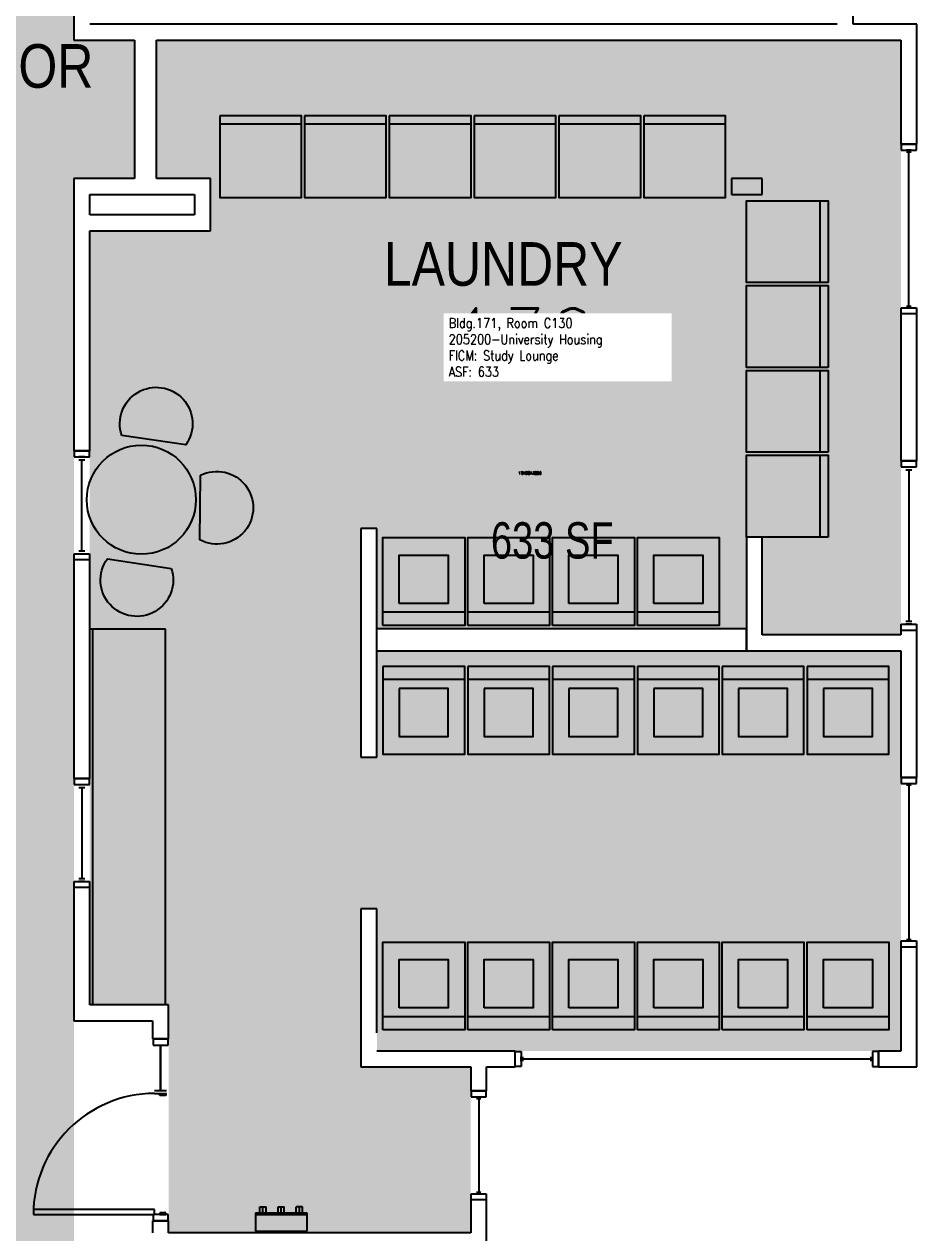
# Model space of a CAD drawing. Header units: inches. Extents: x 56 to 3925, y -1092 to 1472.
# Drawn here: x 2386.9 to 2681.5, y 444.5 to 843.5 of the extents above; entities that cross this region are included whole.
import ezdxf
from ezdxf.enums import TextEntityAlignment as Align

# ---------------------------------------------------------------- set-up
doc = ezdxf.new("R2010")
doc.units = ezdxf.units.IN
doc.header["$LTSCALE"] = 192
doc.header["$MEASUREMENT"] = 0
doc.header["$PDMODE"] = 1
doc.layers.get('0').update_dxf_attribs({"plot": 0})
doc.layers.get('DEFPOINTS').update_dxf_attribs({"color": 40})
for name, color, linetype in [('A-AREA-IDEN', 1, 'Continuous'), ('A-DOOR', 2, 'Continuous'), ('A-GLAZ', 1, 'Continuous'), ('A-IDEN-RNUM', 7, 'Continuous'), ('A-IDEN-SNUM', 4, 'Continuous'), ('A-IDEN-VNUM', 4, 'Continuous'), ('A-MISC', 5, 'Continuous'), ('A-WALL', 5, 'Continuous'), ('AREA-TEXT', 3, 'Continuous'), ('Rooms-Category-Color', 7, 'Continuous'), ('Rooms-College-Color', 7, 'Continuous'), ('Rooms-Department-Color', 7, 'Continuous'), ('Rooms-Division-Color', 7, 'Continuous'), ('Rooms-Information', 7, 'Continuous')]:
    doc.layers.add(name, color=color, linetype=linetype)
doc.styles.add('AREA', font='arial.ttf', dxfattribs={"width": 0.75, "height": 12})
doc.styles.add('ROOMSNUMBER', font='txt.shx', dxfattribs={"height": 0.03})
doc.styles.add('ROOMVNUMBER', font='simplex.shx', dxfattribs={"width": 0.85})
doc.styles.get("Standard").update_dxf_attribs({"font": 'ARIALN.TTF'})

# ---------------------------------------------------------------- blocks, each defined once
blk = doc.blocks.new('VendingSoap')
at = {"layer": 'A-MISC'}
for p, q in [((1.5, 6), (1.5, 8)), ((1.5, 8), (3.5, 8)), ((2.5, 6), (2.5, 8)), ((3.5, 6), (3.5, 8)), ((7.5, 6), (7.5, 8)), ((7.5, 8), (9.5, 8)), ((8.5, 6), (8.5, 8)), ((9.5, 6), (9.5, 8)), ((13.5, 6), (13.5, 8)), ((15.5, 8), (13.5, 8)), ((14.5, 6), (14.5, 8)), ((15.5, 6), (15.5, 8)), ((0, 6), (0, 0)), ((0, 6), (17, 6)), ((0, 5.5), (17, 5.5)), ((17, 6), (17, 0)), ((0, 0), (17, 0))]:
    blk.add_line(p, q, dxfattribs=at)
blk = doc.blocks.new('I_APPL_MISC_DRYER 28X26_P')
at = {"color": 2, "linetype": 'ByBlock', "lineweight": -2}
blk.add_line((0.1, -0.5), (0.1, 0.5), dxfattribs=at)
blk.add_lwpolyline([(0, -0.5), (1, -0.5), (1, 0.5), (0, 0.5)], close=True, dxfattribs=at)
at = {"layer": 'DEFPOINTS', "color": 2, "linetype": 'ByBlock', "lineweight": -2}
for p in [(0, 0.5), (0, -0.5)]:
    blk.add_point(p, dxfattribs=at)
blk = doc.blocks.new('APPL_MISC_WASHER 26X26_P')
at = {"color": 2, "linetype": 'ByBlock', "lineweight": -2}
blk.add_line((0.15, -0.5), (0.15, 0.5), dxfattribs=at)
for points in [[(0, 0.5), (1, 0.5), (1, -0.5), (0, -0.5)], [(0.25, 0.3), (0.8, 0.3), (0.8, -0.3), (0.25, -0.3)]]:
    blk.add_lwpolyline(points, close=True, dxfattribs=at)
at = {"layer": 'DEFPOINTS', "color": 2, "linetype": 'ByBlock', "lineweight": -2}
for p in [(0, 0.5), (0, -0.5)]:
    blk.add_point(p, dxfattribs=at)

msp = doc.modelspace()

# ---------------------------------------------------------------- hatches: boundary and pattern name
at = {"layer": 'Rooms-Category-Color', "true_color": 0xadadad}
msp.add_hatch(color=253, dxfattribs=at).paths.add_polyline_path([(2280.86, 187.89), (2285.45, 192.48), (2286.69, 191.24), (2320.1, 224.65), (2316.13, 228.62), (2323.65, 236.14), (2323.65, 807.29), (2298.65, 807.29), (2298.65, 889.62), (2323.65, 889.62), (2323.65, 932.39), (2328.92, 932.39), (2328.92, 944.39), (2323.65, 944.39), (2323.65, 979.01), (2327.17, 979.01), (2327.17, 985.51), (2325.17, 985.51), (2325.17, 993.01), (2328.92, 993.01), (2328.92, 1032.14), (2325.17, 1032.14), (2325.17, 1109.63), (2428.66, 1109.63), (2428.66, 1032.14), (2396.8, 1032.14), (2396.8, 1020.14), (2401.17, 1020.14), (2401.17, 985.51), (2399.17, 985.51), (2399.17, 979.01), (2397.42, 979.01), (2397.42, 932.39), (2403.3, 932.39), (2403.3, 838.26), (2423.3, 838.26), (2423.3, 792.52), (2403.3, 792.52), (2403.3, 202.67), (2372.69, 172.06), (2368.53, 176.22), (2359.61, 167.29), (2363.76, 163.14), (2339.28, 138.65), (2336.36, 141.57), (2331.77, 136.97)])
at = {"layer": 'Rooms-Category-Color', "true_color": 0x728ef3}
msp.add_hatch(color=171, dxfattribs=at).paths.add_polyline_path([(2503.3, 551.51), (2498.05, 551.51), (2498.05, 499.26), (2534.3, 499.26), (2534.3, 444.51), (2434.55, 444.51), (2434.55, 519.76), (2408.55, 519.76), (2408.55, 775.27), (2448.41, 775.27), (2448.41, 792.52), (2430.55, 792.52), (2430.55, 838.26), (2676.3, 838.26), (2676.3, 641.89), (2630.55, 641.89), (2630.55, 674.2), (2625.3, 674.2), (2625.3, 643.89), (2503.3, 643.89), (2503.3, 677.03), (2498.05, 677.03), (2498.05, 601.51), (2503.3, 601.51), (2503.3, 636.64), (2676.3, 636.64), (2676.3, 504.51), (2503.3, 504.51)])
at = {"layer": 'Rooms-College-Color', "true_color": 0xadadad}
for points in [[(2280.86, 187.89), (2285.45, 192.48), (2286.69, 191.24), (2320.1, 224.65), (2316.13, 228.62), (2323.65, 236.14), (2323.65, 807.29), (2298.65, 807.29), (2298.65, 889.62), (2323.65, 889.62), (2323.65, 932.39), (2328.92, 932.39), (2328.92, 944.39), (2323.65, 944.39), (2323.65, 979.01), (2327.17, 979.01), (2327.17, 985.51), (2325.17, 985.51), (2325.17, 993.01), (2328.92, 993.01), (2328.92, 1032.14), (2325.17, 1032.14), (2325.17, 1109.63), (2428.66, 1109.63), (2428.66, 1032.14), (2396.8, 1032.14), (2396.8, 1020.14), (2401.17, 1020.14), (2401.17, 985.51), (2399.17, 985.51), (2399.17, 979.01), (2397.42, 979.01), (2397.42, 932.39), (2403.3, 932.39), (2403.3, 838.26), (2423.3, 838.26), (2423.3, 792.52), (2403.3, 792.52), (2403.3, 202.67), (2372.69, 172.06), (2368.53, 176.22), (2359.61, 167.29), (2363.76, 163.14), (2339.28, 138.65), (2336.36, 141.57), (2331.77, 136.97)], [(2503.3, 551.51), (2498.05, 551.51), (2498.05, 499.26), (2534.3, 499.26), (2534.3, 444.51), (2434.55, 444.51), (2434.55, 519.76), (2408.55, 519.76), (2408.55, 775.27), (2448.41, 775.27), (2448.41, 792.52), (2430.55, 792.52), (2430.55, 838.26), (2676.3, 838.26), (2676.3, 641.89), (2630.55, 641.89), (2630.55, 674.2), (2625.3, 674.2), (2625.3, 643.89), (2503.3, 643.89), (2503.3, 677.03), (2498.05, 677.03), (2498.05, 601.51), (2503.3, 601.51), (2503.3, 636.64), (2676.3, 636.64), (2676.3, 504.51), (2503.3, 504.51)]]:
    msp.add_hatch(color=253, dxfattribs=at).paths.add_polyline_path(points)
at = {"layer": 'Rooms-Department-Color', "true_color": 0xacacac}
msp.add_hatch(color=253, dxfattribs=at).paths.add_polyline_path([(2280.86, 187.89), (2285.45, 192.48), (2286.69, 191.24), (2320.1, 224.65), (2316.13, 228.62), (2323.65, 236.14), (2323.65, 807.29), (2298.65, 807.29), (2298.65, 889.62), (2323.65, 889.62), (2323.65, 932.39), (2328.92, 932.39), (2328.92, 944.39), (2323.65, 944.39), (2323.65, 979.01), (2327.17, 979.01), (2327.17, 985.51), (2325.17, 985.51), (2325.17, 993.01), (2328.92, 993.01), (2328.92, 1032.14), (2325.17, 1032.14), (2325.17, 1109.63), (2428.66, 1109.63), (2428.66, 1032.14), (2396.8, 1032.14), (2396.8, 1020.14), (2401.17, 1020.14), (2401.17, 985.51), (2399.17, 985.51), (2399.17, 979.01), (2397.42, 979.01), (2397.42, 932.39), (2403.3, 932.39), (2403.3, 838.26), (2423.3, 838.26), (2423.3, 792.52), (2403.3, 792.52), (2403.3, 202.67), (2372.69, 172.06), (2368.53, 176.22), (2359.61, 167.29), (2363.76, 163.14), (2339.28, 138.65), (2336.36, 141.57), (2331.77, 136.97)])
at = {"layer": 'Rooms-Department-Color', "true_color": 0x604aed}
msp.add_hatch(color=173, dxfattribs=at).paths.add_polyline_path([(2503.3, 551.51), (2498.05, 551.51), (2498.05, 499.26), (2534.3, 499.26), (2534.3, 444.51), (2434.55, 444.51), (2434.55, 519.76), (2408.55, 519.76), (2408.55, 775.27), (2448.41, 775.27), (2448.41, 792.52), (2430.55, 792.52), (2430.55, 838.26), (2676.3, 838.26), (2676.3, 641.89), (2630.55, 641.89), (2630.55, 674.2), (2625.3, 674.2), (2625.3, 643.89), (2503.3, 643.89), (2503.3, 677.03), (2498.05, 677.03), (2498.05, 601.51), (2503.3, 601.51), (2503.3, 636.64), (2676.3, 636.64), (2676.3, 504.51), (2503.3, 504.51)])
at = {"layer": 'Rooms-Division-Color', "true_color": 0xadadad}
msp.add_hatch(color=253, dxfattribs=at).paths.add_polyline_path([(2280.86, 187.89), (2285.45, 192.48), (2286.69, 191.24), (2320.1, 224.65), (2316.13, 228.62), (2323.65, 236.14), (2323.65, 807.29), (2298.65, 807.29), (2298.65, 889.62), (2323.65, 889.62), (2323.65, 932.39), (2328.92, 932.39), (2328.92, 944.39), (2323.65, 944.39), (2323.65, 979.01), (2327.17, 979.01), (2327.17, 985.51), (2325.17, 985.51), (2325.17, 993.01), (2328.92, 993.01), (2328.92, 1032.14), (2325.17, 1032.14), (2325.17, 1109.63), (2428.66, 1109.63), (2428.66, 1032.14), (2396.8, 1032.14), (2396.8, 1020.14), (2401.17, 1020.14), (2401.17, 985.51), (2399.17, 985.51), (2399.17, 979.01), (2397.42, 979.01), (2397.42, 932.39), (2403.3, 932.39), (2403.3, 838.26), (2423.3, 838.26), (2423.3, 792.52), (2403.3, 792.52), (2403.3, 202.67), (2372.69, 172.06), (2368.53, 176.22), (2359.61, 167.29), (2363.76, 163.14), (2339.28, 138.65), (2336.36, 141.57), (2331.77, 136.97)])
at = {"layer": 'Rooms-Division-Color', "true_color": 0x604aed}
msp.add_hatch(color=173, dxfattribs=at).paths.add_polyline_path([(2503.3, 551.51), (2498.05, 551.51), (2498.05, 499.26), (2534.3, 499.26), (2534.3, 444.51), (2434.55, 444.51), (2434.55, 519.76), (2408.55, 519.76), (2408.55, 775.27), (2448.41, 775.27), (2448.41, 792.52), (2430.55, 792.52), (2430.55, 838.26), (2676.3, 838.26), (2676.3, 641.89), (2630.55, 641.89), (2630.55, 674.2), (2625.3, 674.2), (2625.3, 643.89), (2503.3, 643.89), (2503.3, 677.03), (2498.05, 677.03), (2498.05, 601.51), (2503.3, 601.51), (2503.3, 636.64), (2676.3, 636.64), (2676.3, 504.51), (2503.3, 504.51)])

# ---------------------------------------------------------------- linework, layer by layer
at = {"layer": 'A-DOOR'}
for p, q in [((2431.67, 489.89), (2431.67, 490.51)), ((2431.67, 490.51), (2433.67, 490.51)), ((2433.67, 489.89), (2431.67, 489.89)), ((2433.67, 490.51), (2433.67, 489.89)), ((2429.92, 452.26), (2389.92, 452.26)), ((2389.92, 452.26), (2389.92, 450.51)), ((2429.92, 450.51), (2429.92, 452.26)), ((2433.67, 451.14), (2431.67, 451.14)), ((2431.67, 451.14), (2431.67, 450.51)), ((2433.67, 450.51), (2433.67, 451.14)), ((2389.92, 450.51), (2429.92, 450.51)), ((2431.67, 450.51), (2433.67, 450.51))]:
    msp.add_line(p, q, dxfattribs=at)
msp.add_arc((2429.92, 450.51), 40, 90, 180, dxfattribs=at)
at = {"layer": 'A-GLAZ'}
for p, q in [((2681.42, 803.91), (2676.42, 803.91)), ((2676.42, 803.91), (2676.42, 801.91)), ((2681.42, 801.91), (2681.42, 803.91)), ((2676.42, 801.91), (2681.42, 801.91)), ((2679.67, 801.91), (2678.17, 801.91)), ((2678.17, 801.41), (2679.67, 801.41)), ((2678.92, 750.41), (2678.92, 801.41)), ((2678.17, 750.41), (2679.67, 750.41)), ((2676.42, 747.91), (2676.42, 749.91)), ((2676.42, 749.91), (2681.42, 749.91)), ((2681.42, 747.91), (2676.42, 747.91)), ((2678.17, 749.91), (2679.67, 749.91)), ((2681.42, 749.91), (2681.42, 747.91)), ((2408.42, 702.67), (2403.42, 702.67)), ((2403.42, 702.67), (2403.42, 700.67)), ((2408.42, 700.67), (2408.42, 702.67)), ((2403.42, 700.67), (2408.42, 700.67)), ((2406.92, 700.67), (2404.92, 700.67)), ((2404.92, 699.67), (2406.92, 699.67)), ((2405.92, 669.67), (2405.92, 699.67)), ((2681.42, 699.39), (2676.42, 699.39)), ((2676.42, 699.39), (2676.42, 697.39)), ((2681.42, 697.39), (2681.42, 699.39)), ((2676.42, 697.39), (2681.42, 697.39)), ((2677.92, 697.39), (2679.92, 697.39)), ((2677.92, 696.39), (2679.92, 696.39)), ((2678.92, 696.39), (2678.92, 646.39)), ((2403.42, 666.67), (2403.42, 668.67)), ((2403.42, 668.67), (2408.42, 668.67)), ((2408.42, 666.67), (2403.42, 666.67)), ((2404.92, 669.67), (2406.92, 669.67)), ((2404.92, 668.67), (2406.92, 668.67)), ((2408.42, 668.67), (2408.42, 666.67)), ((2677.92, 646.39), (2679.92, 646.39)), ((2676.42, 643.39), (2676.42, 645.39)), ((2676.42, 645.39), (2681.42, 645.39)), ((2681.42, 643.39), (2676.42, 643.39)), ((2679.92, 645.39), (2677.92, 645.39)), ((2681.42, 645.39), (2681.42, 643.39)), ((2408.42, 594.51), (2403.42, 594.51)), ((2403.42, 594.51), (2403.42, 592.51)), ((2408.42, 592.51), (2408.42, 594.51)), ((2681.42, 594.86), (2676.42, 594.86)), ((2676.42, 594.86), (2676.42, 592.86)), ((2681.42, 592.86), (2681.42, 594.86)), ((2403.42, 592.51), (2408.42, 592.51)), ((2404.92, 592.51), (2406.92, 592.51)), ((2404.92, 591.51), (2406.92, 591.51)), ((2405.92, 591.51), (2405.92, 561.51)), ((2676.42, 592.86), (2681.42, 592.86)), ((2678.17, 592.86), (2679.67, 592.86)), ((2678.17, 592.36), (2679.67, 592.36)), ((2678.92, 592.36), (2678.92, 541.36)), ((2403.42, 558.51), (2403.42, 560.51)), ((2403.42, 560.51), (2408.42, 560.51)), ((2404.92, 561.51), (2406.92, 561.51)), ((2406.92, 560.51), (2404.92, 560.51)), ((2408.42, 560.51), (2408.42, 558.51)), ((2408.42, 558.51), (2403.42, 558.51)), ((2676.42, 538.86), (2676.42, 540.86)), ((2676.42, 540.86), (2681.42, 540.86)), ((2681.42, 538.86), (2676.42, 538.86)), ((2678.17, 541.36), (2679.67, 541.36)), ((2679.67, 540.86), (2678.17, 540.86)), ((2681.42, 540.86), (2681.42, 538.86)), ((2434.42, 508.51), (2429.42, 508.51)), ((2429.42, 508.51), (2429.42, 506.51)), ((2434.42, 506.51), (2434.42, 508.51)), ((2429.42, 506.51), (2434.42, 506.51)), ((2431.8, 506.51), (2431.8, 491.51)), ((2432.05, 491.51), (2432.05, 506.51)), ((2548.92, 499.39), (2548.92, 504.39)), ((2548.92, 504.39), (2550.92, 504.39)), ((2550.92, 504.39), (2550.92, 499.39)), ((2668.92, 504.39), (2666.92, 504.39)), ((2666.92, 504.39), (2666.92, 499.39)), ((2668.92, 499.39), (2668.92, 504.39)), ((2550.92, 499.39), (2548.92, 499.39)), ((2550.92, 501.14), (2550.92, 502.64)), ((2551.42, 502.64), (2551.42, 501.14)), ((2666.42, 501.89), (2551.42, 501.89)), ((2666.42, 502.64), (2666.42, 501.14)), ((2666.92, 502.64), (2666.92, 501.14)), ((2666.92, 499.39), (2668.92, 499.39)), ((2429.92, 491.51), (2433.92, 491.51)), ((2539.42, 491.39), (2534.42, 491.39)), ((2534.42, 491.39), (2534.42, 489.39)), ((2539.42, 489.39), (2539.42, 491.39)), ((2429.92, 490.51), (2433.92, 490.51)), ((2534.42, 489.39), (2539.42, 489.39)), ((2536.17, 489.39), (2537.67, 489.39)), ((2536.17, 488.89), (2537.67, 488.89)), ((2536.92, 488.89), (2536.92, 457.89)), ((2534.42, 455.39), (2534.42, 457.39)), ((2534.42, 457.39), (2539.42, 457.39)), ((2539.42, 455.39), (2534.42, 455.39)), ((2536.17, 457.89), (2537.67, 457.89)), ((2537.67, 457.39), (2536.17, 457.39)), ((2539.42, 457.39), (2539.42, 455.39)), ((2434.42, 450.51), (2429.42, 450.51)), ((2429.42, 450.51), (2429.42, 448.51)), ((2429.42, 448.51), (2434.42, 448.51)), ((2434.42, 448.51), (2434.42, 450.51))]:
    msp.add_line(p, q, dxfattribs=at)
at = {"layer": 'A-MISC'}
for p, q in [((2433.55, 643.76), (2408.55, 643.76)), ((2409.55, 519.76), (2409.55, 643.76)), ((2433.55, 519.76), (2433.55, 643.76))]:
    msp.add_line(p, q, dxfattribs=at)
for points in [[(2419.1, 707.78, -1.63786), (2440.22, 704.62)], [(2445.13, 694.6, -1.63786), (2444.87, 673.25)], [(2435.45, 663.85, -1.63786), (2414.34, 667.02)]]:
    msp.add_lwpolyline(points, format="xyb", close=True, dxfattribs=at)
msp.add_circle((2425.57, 686.52), 18, dxfattribs=at)
at = {"layer": 'A-WALL'}
for p, q in [((2403.3, 975.89), (2403.3, 838.26)), ((2660.55, 843.51), (2660.55, 878.5)), ((2655.3, 843.51), (2408.55, 843.51)), ((2681.55, 843.51), (2660.55, 843.51)), ((2681.55, 803.91), (2681.55, 843.51)), ((2403.3, 838.26), (2423.3, 838.26)), ((2423.3, 838.26), (2423.3, 792.52)), ((2430.55, 838.26), (2676.3, 838.26)), ((2430.55, 792.52), (2430.55, 838.26)), ((2676.3, 838.26), (2676.3, 803.91)), ((2676.3, 803.91), (2681.55, 803.91)), ((2423.3, 792.52), (2403.3, 792.52)), ((2403.3, 792.52), (2403.3, 702.67)), ((2448.41, 792.52), (2430.55, 792.52)), ((2448.41, 775.27), (2448.41, 792.52)), ((2630.55, 792.52), (2620.42, 792.52)), ((2620.42, 792.52), (2620.42, 787.27)), ((2630.55, 787.27), (2630.55, 792.52)), ((2408.55, 787.27), (2443.16, 787.27)), ((2408.55, 780.52), (2408.55, 787.27)), ((2443.16, 787.27), (2443.16, 780.52)), ((2620.42, 787.27), (2630.55, 787.27)), ((2443.16, 780.52), (2408.55, 780.52)), ((2408.55, 702.67), (2408.55, 775.27)), ((2408.55, 775.27), (2448.41, 775.27)), ((2676.3, 747.91), (2676.3, 699.39)), ((2681.55, 747.91), (2676.3, 747.91)), ((2681.55, 699.39), (2681.55, 747.91)), ((2403.3, 702.67), (2408.55, 702.67)), ((2676.3, 699.39), (2681.55, 699.39)), ((2503.3, 677.03), (2498.05, 677.03)), ((2498.05, 677.03), (2498.05, 601.51)), ((2503.3, 601.51), (2503.3, 677.03)), ((2630.55, 674.2), (2625.3, 674.2)), ((2625.3, 674.2), (2625.3, 636.64)), ((2630.55, 641.89), (2630.55, 674.2)), ((2408.55, 666.67), (2403.3, 666.67)), ((2403.3, 666.67), (2403.3, 594.51)), ((2408.55, 594.51), (2408.55, 666.67)), ((2625.3, 643.89), (2503.3, 643.89)), ((2625.3, 636.64), (2625.3, 643.89)), ((2676.3, 643.39), (2676.3, 641.89)), ((2681.55, 643.39), (2676.3, 643.39)), ((2681.55, 594.86), (2681.55, 643.39)), ((2676.3, 641.89), (2630.55, 641.89)), ((2503.3, 636.64), (2625.3, 636.64)), ((2625.3, 636.64), (2676.3, 636.64)), ((2676.3, 636.64), (2676.3, 594.86)), ((2498.05, 601.51), (2503.3, 601.51)), ((2403.3, 594.51), (2408.55, 594.51)), ((2676.3, 594.86), (2681.55, 594.86)), ((2408.55, 558.51), (2403.3, 558.51)), ((2403.3, 558.51), (2403.3, 514.51)), ((2408.55, 519.76), (2408.55, 558.51)), ((2503.3, 551.51), (2498.05, 551.51)), ((2498.05, 551.51), (2498.05, 499.26)), ((2503.3, 510.51), (2503.3, 551.51)), ((2676.3, 538.86), (2676.3, 504.51)), ((2681.55, 538.86), (2676.3, 538.86)), ((2681.55, 499.26), (2681.55, 538.86)), ((2434.55, 519.76), (2408.55, 519.76)), ((2434.55, 508.51), (2434.55, 519.76)), ((2403.3, 514.51), (2429.3, 514.51)), ((2429.3, 514.51), (2429.3, 508.51)), ((2429.3, 508.51), (2434.55, 508.51)), ((2548.92, 504.51), (2503.3, 504.51)), ((2548.92, 499.26), (2548.92, 504.51)), ((2676.3, 504.51), (2668.92, 504.51)), ((2668.92, 504.51), (2668.92, 499.26)), ((2498.05, 499.26), (2534.3, 499.26)), ((2534.3, 499.26), (2534.3, 491.39)), ((2539.55, 499.26), (2548.92, 499.26)), ((2539.55, 491.39), (2539.55, 499.26)), ((2668.92, 499.26), (2681.55, 499.26)), ((2534.3, 491.39), (2539.55, 491.39)), ((2534.3, 455.39), (2534.3, 444.51)), ((2539.55, 455.39), (2534.3, 455.39)), ((2539.55, 344.75), (2539.55, 455.39)), ((2434.55, 448.51), (2429.3, 448.51)), ((2429.3, 448.51), (2429.3, 444.51)), ((2434.55, 444.51), (2434.55, 448.51)), ((2534.3, 444.51), (2434.55, 444.51))]:
    msp.add_line(p, q, dxfattribs=at)

# ---------------------------------------------------------------- block references
at = {"layer": 'A-MISC', "yscale": 27}
for name, p, xscale, zscale, rotation in [('I_APPL_MISC_DRYER 28X26_P', (2464.92, 813.27), 27, 72, 270), ('I_APPL_MISC_DRYER 28X26_P', (2492.92, 813.27), 27, 72, 270), ('I_APPL_MISC_DRYER 28X26_P', (2520.92, 813.27), 27, 72, 270), ('I_APPL_MISC_DRYER 28X26_P', (2548.92, 813.27), 27, 72, 270), ('I_APPL_MISC_DRYER 28X26_P', (2576.92, 813.27), 27, 72, 270), ('I_APPL_MISC_DRYER 28X26_P', (2604.92, 813.27), 27, 72, 270), ('APPL_MISC_WASHER 26X26_P', (2518.8, 645.03), 29, 36, 90), ('APPL_MISC_WASHER 26X26_P', (2546.8, 645.03), 29, 36, 90), ('APPL_MISC_WASHER 26X26_P', (2574.8, 645.03), 29, 36, 90), ('APPL_MISC_WASHER 26X26_P', (2602.8, 645.03), 29, 36, 90), ('APPL_MISC_WASHER 26X26_P', (2518.8, 511.51), 29, 36, 90), ('APPL_MISC_WASHER 26X26_P', (2546.8, 511.51), 29, 36, 90), ('APPL_MISC_WASHER 26X26_P', (2574.8, 511.51), 29, 36, 90), ('APPL_MISC_WASHER 26X26_P', (2602.8, 511.51), 29, 36, 90), ('APPL_MISC_WASHER 26X26_P', (2630.8, 511.51), 29, 36, 90), ('APPL_MISC_WASHER 26X26_P', (2658.8, 511.51), 29, 36, 90)]:
    msp.add_blockref(name, p, dxfattribs=dict(at, xscale=xscale, zscale=zscale, rotation=rotation))
at = {"layer": 'A-MISC', "extrusion": (0, 0, -1), "xscale": 27, "yscale": 27, "zscale": -72}
for p in [(-2652.3, 771.7), (-2652.3, 743.7), (-2652.3, 715.7), (-2652.3, 687.7)]:
    msp.add_blockref('I_APPL_MISC_DRYER 28X26_P', p, dxfattribs=at)
at = {"layer": 'A-MISC', "extrusion": (0, 0, -1), "xscale": 29, "yscale": 27, "zscale": -36, "rotation": 270}
for p in [(-2518.8, 631.51), (-2546.8, 631.51), (-2574.8, 631.51), (-2602.8, 631.51), (-2630.8, 631.51), (-2658.8, 631.51)]:
    msp.add_blockref('APPL_MISC_WASHER 26X26_P', p, dxfattribs=at)
at = {"layer": 'A-MISC'}
msp.add_blockref('VendingSoap', (2463.22, 445.08), dxfattribs=at)

# ---------------------------------------------------------------- texts
at = {"layer": 'A-AREA-IDEN'}
for s, p in [('CORRIDOR', (2364.83, 822.52)), ('LAUNDRY', (2545.01, 757.16))]:
    msp.add_text(s, height=14.4, dxfattribs=at).set_placement(p, align=Align.CENTER)
at = {"layer": 'A-IDEN-RNUM', "style": 'ROOMSNUMBER', "width": 0.85}
msp.add_text('0130-00', height=1, dxfattribs=at).set_placement((2553.79, 694.81), align=Align.CENTER)
at = {"layer": 'A-IDEN-SNUM', "style": 'ROOMSNUMBER', "width": 0.85}
msp.add_text('1710C13000', height=1, dxfattribs=at).set_placement((2553.79, 694.81), align=Align.CENTER)
at = {"layer": 'A-IDEN-VNUM', "style": 'ROOMVNUMBER', "width": 0.85}
msp.add_text('130', height=22.5, dxfattribs=at).set_placement((2527.01, 727.16))
at = {"layer": 'AREA-TEXT', "style": 'AREA', "width": 0.75}
msp.add_text('633 SF', height=12, dxfattribs=at).set_placement((2561.21, 673.09), align=Align.MIDDLE_CENTER)

# ---------------------------------------------------------------- next in the draw order: texts
at = {"layer": 'Rooms-Information', "insert": (2527.01, 727.16), "char_height": 3.2143, "width": 72, "attachment_point": 7, "style": 'ROOMVNUMBER', "bg_fill": 3, "box_fill_scale": 1.5, "bg_fill_color": 256, "bg_fill_true_color": 13158600, "bg_fill_transparency": 0}
msp.add_mtext('Bldg.171, Room C130^M^J205200-University Housing^M^JFICM: Study Lounge^M^JASF: 633', dxfattribs=at)

doc.saveas('drawing.dxf')
